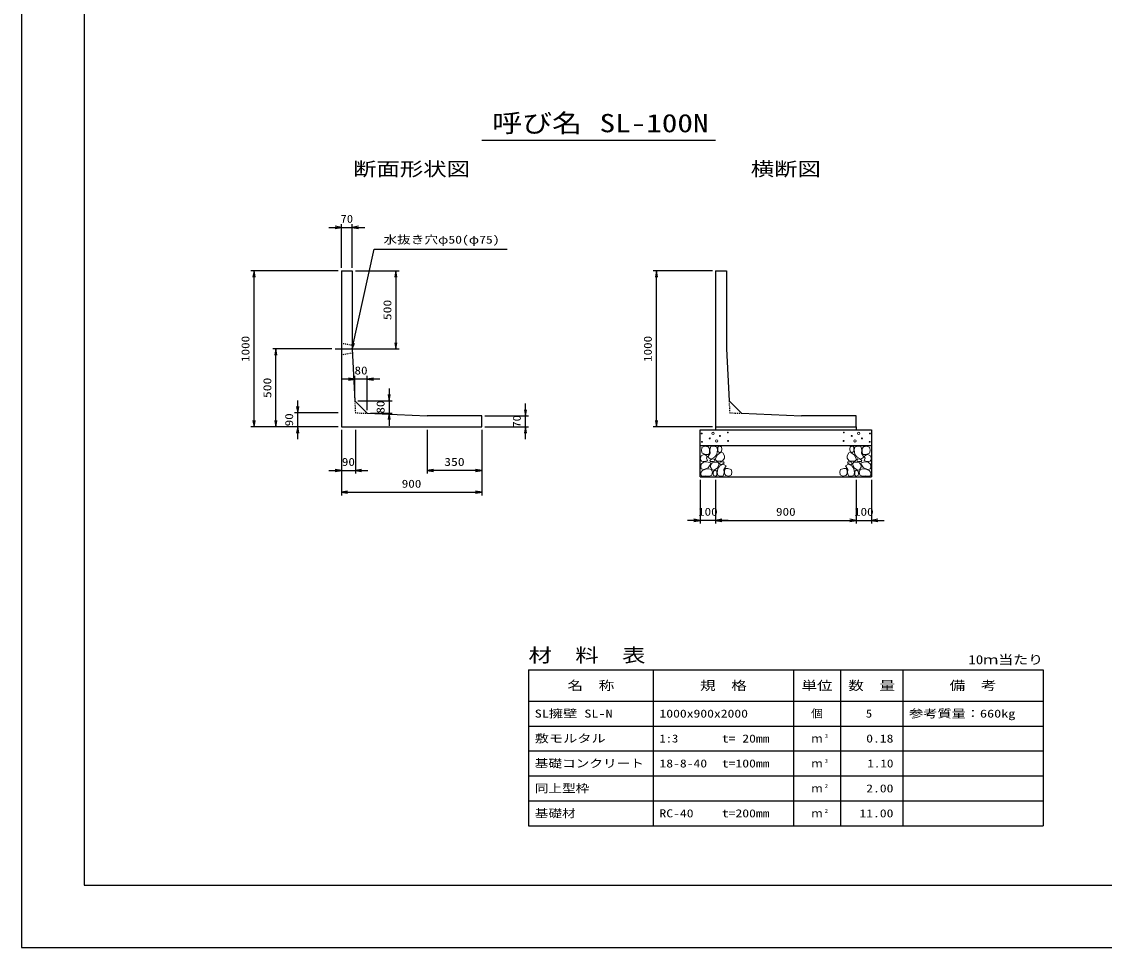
# Model space of a CAD drawing. Units: millimetres at full size. Extents: x 0 to 16820, y 0 to 11880.
# Drawn here: x 0 to 6942, y 0 to 5940 of the extents above; entities that cross this region are included whole.
import ezdxf
from ezdxf.enums import TextEntityAlignment as Align

# ---------------------------------------------------------------- set-up
doc = ezdxf.new("R2010")
doc.units = ezdxf.units.MM
doc.linetypes.add('CHAIN', pattern=[18.5, 12, -1.5, 3.5, -1.5])
doc.linetypes.add('DASHED_SPACED', pattern=[12, 6, -6])
for name, color, linetype, lineweight in [('D-BMK', 2, 'CHAIN', 25), ('D-DCR-HCHn', 4, 'Continuous', 9), ('D-MTR-FRAM', 7, 'Continuous', 25), ('D-MTR-LINE', 7, 'Continuous', 25), ('D-STR-DIM', 7, 'Continuous', 25), ('D-STR-STRn', 1, 'Continuous', 25), ('D-STR-TXT', 7, 'Continuous', 25), ('D-TTL', 2, 'Continuous', 25), ('D-TTL-TXT', 7, 'Continuous', 25)]:
    doc.layers.add(name, color=color, linetype=linetype, lineweight=lineweight)
doc.layers.add('D-MTR', color=7, linetype='Continuous')
doc.layers.add('D-MTR-TXT', color=7, linetype='Continuous')
doc.styles.add('ＭＳ ゴシック', font='')
doc.styles.get('ＭＳ ゴシック').set_extended_font_data('MS Gothic')

# ---------------------------------------------------------------- blocks, each defined once
blk = doc.blocks.new('open_arrow')
at = {"color": 0, "linetype": 'Continuous', "lineweight": -2}
blk.add_lwpolyline([(7.5, 1.25), (0, 0), (7.5, -1.25)], dxfattribs=at)

msp = doc.modelspace()

# ---------------------------------------------------------------- linework, layer by layer
at = {"layer": 'D-BMK'}
msp.add_line((2010, 3840), (2160, 3840), dxfattribs=at)
at = {"layer": 'D-DCR-HCHn'}
for points in [[(4401.198, 3211.594), (4380.395, 3216.217), (4361.904, 3206.971), (4359.592, 3186.168), (4364.215, 3169.988), (4387.33, 3163.053), (4403.51, 3163.053), (4410.444, 3174.611), (4410.444, 3200.037)], [(4419.69, 3213.906), (4412.756, 3193.102), (4415.067, 3169.988), (4398.887, 3144.562), (4419.69, 3133.005), (4442.805, 3144.562), (4456.673, 3163.053), (4461.296, 3193.102), (4456.673, 3209.283), (4442.805, 3216.217)], [(4463.608, 3209.283), (4463.608, 3181.545), (4475.165, 3174.611), (4486.722, 3181.545), (4489.034, 3197.725), (4486.722, 3211.594), (4470.542, 3216.217)], [(5336.392, 3209.283), (5336.392, 3181.545), (5324.835, 3174.611), (5313.278, 3181.545), (5310.966, 3197.725), (5313.278, 3211.594), (5329.458, 3216.217)], [(5380.31, 3213.906), (5387.244, 3193.102), (5384.933, 3169.988), (5401.113, 3144.562), (5380.31, 3133.005), (5357.195, 3144.562), (5343.327, 3163.053), (5338.704, 3193.102), (5343.327, 3209.283), (5357.195, 3216.217)], [(5398.802, 3211.594), (5419.605, 3216.217), (5438.096, 3206.971), (5440.408, 3186.168), (5435.785, 3169.988), (5412.67, 3163.053), (5396.49, 3163.053), (5389.556, 3174.611), (5389.556, 3200.037)], [(4357.281, 3153.808), (4350.346, 3133.005), (4359.592, 3119.136), (4382.707, 3116.824), (4398.488, 3123.599), (4391.952, 3139.939), (4396.575, 3149.185), (4387.33, 3158.431), (4373.461, 3163.053)], [(4424.313, 3133.005), (4412.756, 3123.759), (4417.379, 3116.824), (4433.559, 3116.824), (4440.493, 3119.136), (4445.116, 3128.382), (4438.182, 3135.316)], [(4458.985, 3158.431), (4447.427, 3130.693), (4456.673, 3119.136), (4484.411, 3119.136), (4495.968, 3123.759), (4507.525, 3139.939), (4507.525, 3153.808), (4495.968, 3172.299), (4482.099, 3174.611)], [(5341.015, 3158.431), (5352.573, 3130.693), (5343.327, 3119.136), (5315.589, 3119.136), (5304.032, 3123.759), (5292.475, 3139.939), (5292.475, 3153.808), (5304.032, 3172.299), (5317.901, 3174.611)], [(5375.687, 3133.005), (5387.244, 3123.759), (5382.621, 3116.824), (5366.441, 3116.824), (5359.507, 3119.136), (5354.884, 3128.382), (5361.818, 3135.316)], [(5442.719, 3153.808), (5449.654, 3133.005), (5440.408, 3119.136), (5417.293, 3116.824), (5401.512, 3123.599), (5408.048, 3139.939), (5403.425, 3149.185), (5412.67, 3158.431), (5426.539, 3163.053)], [(4401.155, 3077.009), (4418.277, 3102.692), (4416.137, 3109.112), (4392.594, 3115.533), (4371.192, 3113.393), (4356.21, 3100.551), (4354.07, 3085.57), (4356.21, 3070.588), (4373.332, 3066.308)], [(4409.716, 3023.503), (4424.698, 3029.923), (4428.978, 3051.326), (4420.417, 3066.308), (4405.435, 3070.588), (4386.173, 3068.448), (4364.771, 3059.887), (4354.07, 3047.045), (4354.07, 3032.064), (4360.49, 3023.503), (4386.173, 3025.643)], [(4461.082, 3077.009), (4471.783, 3102.692), (4463.222, 3113.393), (4437.539, 3113.393), (4426.838, 3109.112), (4416.137, 3094.131), (4416.137, 3081.289), (4426.838, 3064.167), (4439.679, 3062.027)], [(4456.801, 3029.923), (4456.801, 3055.606), (4446.1, 3062.027), (4435.399, 3055.606), (4433.259, 3040.625), (4435.399, 3027.783), (4450.381, 3023.503)], [(4497.466, 3025.643), (4503.886, 3044.905), (4501.746, 3066.308), (4516.728, 3089.85), (4497.466, 3100.551), (4476.063, 3089.85), (4463.222, 3072.728), (4458.941, 3044.905), (4463.222, 3029.923), (4476.063, 3023.503)], [(4493.185, 3100.551), (4503.886, 3109.112), (4499.606, 3115.533), (4484.624, 3115.533), (4478.204, 3113.393), (4473.923, 3104.832), (4480.344, 3098.411)], [(4514.588, 3027.783), (4533.85, 3023.503), (4550.972, 3032.064), (4553.112, 3051.326), (4548.831, 3066.308), (4527.429, 3072.728), (4512.447, 3072.728), (4506.027, 3062.027), (4506.027, 3038.484)], [(5285.412, 3027.783), (5266.15, 3023.503), (5249.028, 3032.064), (5246.888, 3051.326), (5251.169, 3066.308), (5272.571, 3072.728), (5287.553, 3072.728), (5293.973, 3062.027), (5293.973, 3038.484)], [(5302.534, 3025.643), (5296.114, 3044.905), (5298.254, 3066.308), (5283.272, 3089.85), (5302.534, 3100.551), (5323.937, 3089.85), (5336.778, 3072.728), (5341.059, 3044.905), (5336.778, 3029.923), (5323.937, 3023.503)], [(5306.815, 3100.551), (5296.114, 3109.112), (5300.394, 3115.533), (5315.376, 3115.533), (5321.796, 3113.393), (5326.077, 3104.832), (5319.656, 3098.411)], [(5338.918, 3077.009), (5328.217, 3102.692), (5336.778, 3113.393), (5362.461, 3113.393), (5373.162, 3109.112), (5383.863, 3094.131), (5383.863, 3081.289), (5373.162, 3064.167), (5360.321, 3062.027)], [(5343.199, 3029.923), (5343.199, 3055.606), (5353.9, 3062.027), (5364.601, 3055.606), (5366.741, 3040.625), (5364.601, 3027.783), (5349.619, 3023.503)], [(5390.284, 3023.503), (5375.302, 3029.923), (5371.022, 3051.326), (5379.583, 3066.308), (5394.565, 3070.588), (5413.827, 3068.448), (5435.229, 3059.887), (5445.93, 3047.045), (5445.93, 3032.064), (5439.51, 3023.503), (5413.827, 3025.643)], [(5398.845, 3077.009), (5381.723, 3102.692), (5383.863, 3109.112), (5407.406, 3115.533), (5428.808, 3113.393), (5443.79, 3100.551), (5445.93, 3085.57), (5443.79, 3070.588), (5426.668, 3066.308)]]:
    msp.add_lwpolyline(points, close=True, dxfattribs=at)
for centre, radius in [((4360.727, 3297.43), 3), ((4412.292, 3265.761), 3), ((4433.336, 3297.43), 7.5), ((4477.708, 3281.639), 3), ((4528.131, 3303.481), 3), ((5271.869, 3303.481), 3), ((5322.292, 3281.639), 3), ((5366.664, 3297.43), 7.5), ((5387.708, 3265.761), 3), ((5439.273, 3297.43), 3), ((4361.869, 3243.919), 3), ((4456.664, 3249.97), 7.5), ((4529.273, 3249.97), 3), ((5270.727, 3249.97), 3), ((5343.336, 3249.97), 7.5), ((5438.131, 3243.919), 3)]:
    msp.add_circle(centre, radius, dxfattribs=at)
at = {"layer": 'D-MTR-FRAM'}
for p, q in [((3250, 1780), (6550, 1780)), ((3250, 1780), (3250, 780)), ((6550, 1780), (6550, 780)), ((3250, 780), (6550, 780))]:
    msp.add_line(p, q, dxfattribs=at)
at = {"layer": 'D-MTR-LINE'}
for p, q in [((4050, 1780), (4050, 780)), ((4950, 1780), (4950, 780)), ((5250, 1780), (5250, 780)), ((5650, 1780), (5650, 780)), ((3250, 1580), (6550, 1580)), ((3250, 1420), (6550, 1420)), ((3250, 1260), (6550, 1260)), ((3250, 1100), (6550, 1100)), ((3250, 940), (6550, 940))]:
    msp.add_line(p, q, dxfattribs=at)
at = {"layer": 'D-STR-DIM'}
for p, q in [((1970, 4620), (2200, 4620)), ((2050, 4360), (2050, 4640)), ((2120, 4360), (2120, 4640)), ((2030, 4340), (1470, 4340)), ((1490, 3340), (1490, 4340)), ((2140, 4340), (2420, 4340)), ((2400, 4340), (2400, 3840)), ((4430, 4340), (4050, 4340)), ((4070, 3340), (4070, 4340)), ((1990, 3840), (1610, 3840)), ((1630, 3340), (1630, 3840)), ((2140, 3840), (2420, 3840)), ((2296.259, 3646.684), (2056.259, 3646.684)), ((2136.259, 3526.684), (2136.259, 3666.684)), ((2216.259, 3446.684), (2216.259, 3666.684)), ((2356.259, 3586.684), (2356.259, 3346.684)), ((1770, 3260), (1770, 3510)), ((2156.259, 3506.684), (2376.259, 3506.684)), ((3230, 3260), (3230, 3490)), ((2030, 3430), (1750, 3430)), ((2236.259, 3426.684), (2376.259, 3426.684)), ((2970, 3410), (3250, 3410)), ((2030, 3340), (1470, 3340)), ((2030, 3340), (1610, 3340)), ((2030, 3340), (1750, 3340)), ((2970, 3340), (3250, 3340)), ((4430, 3340), (4050, 3340)), ((2050, 3320), (2050, 3040)), ((2050, 3320), (2050, 2900)), ((2140, 3320), (2140, 3040)), ((2600, 3320), (2600, 3040)), ((2950, 3320), (2950, 2900)), ((2950, 3320), (2950, 3040)), ((1970, 3060), (2220, 3060)), ((2950, 3060), (2600, 3060)), ((4350, 3000), (4350, 2720)), ((4450, 3000), (4450, 2720)), ((4450, 3000), (4450, 2720)), ((5350, 3000), (5350, 2720)), ((5350, 3000), (5350, 2720)), ((5450, 3000), (5450, 2720)), ((2050, 2920), (2950, 2920)), ((4530, 2740), (4270, 2740)), ((4450, 2740), (5350, 2740)), ((5270, 2740), (5530, 2740))]:
    msp.add_line(p, q, dxfattribs=at)
at = {"layer": 'D-STR-STRn'}
for p, q in [((2050, 4340), (2120, 4340)), ((2050, 4340), (2050, 3340)), ((2120, 4340), (2120, 3840)), ((4450, 4340), (4520, 4340)), ((4450, 4340), (4450, 3340)), ((4520, 4340), (4520, 3840)), ((2120, 3840), (2136.259, 3506.684)), ((4520, 3840), (4536.259, 3506.684)), ((2216.259, 3426.684), (2136.259, 3506.684)), ((4616.259, 3426.684), (4536.259, 3506.684)), ((2216.259, 3426.684), (2600, 3410)), ((2950, 3410), (2600, 3410)), ((2950, 3340), (2950, 3410)), ((4616.259, 3426.684), (5000, 3410)), ((5350, 3410), (5000, 3410)), ((5350, 3340), (5350, 3410)), ((2050, 3340), (2950, 3340)), ((4450, 3340), (5350, 3340)), ((4450, 3340), (4450, 3320)), ((5350, 3340), (5350, 3320)), ((4350, 3020), (4350, 3320)), ((4350, 3320), (5450, 3320)), ((5450, 3320), (5450, 3020)), ((4350, 3220), (5450, 3220)), ((4350, 3020), (5450, 3020))]:
    msp.add_line(p, q, dxfattribs=at)
at = {"layer": 'D-STR-STRn', "linetype": 'DASHED_SPACED'}
for p, q in [((2050, 3877.5), (2120, 3865)), ((2050, 3802.5), (2121.22, 3815))]:
    msp.add_line(p, q, dxfattribs=at)
at = {"layer": 'D-STR-STRn', "color": 2, "linetype": 'DASHED_SPACED'}
for p, q in [((2136.259, 3506.684), (2140, 3430)), ((4536.259, 3506.684), (4540, 3430)), ((2140, 3430), (2216.259, 3426.684)), ((4540, 3430), (4616.259, 3426.684))]:
    msp.add_line(p, q, dxfattribs=at)
at = {"layer": 'D-STR-TXT'}
msp.add_lwpolyline([(2120, 3840), (2260, 4480), (2300, 4480), (3113.096, 4480)], dxfattribs=at)
at = {"layer": 'D-TTL'}
for points in [[(0, 0), (16820, 0), (16820, 11880), (0, 11880)], [(400, 400), (16420, 400), (16420, 11480), (400, 11480)]]:
    msp.add_lwpolyline(points, close=True, dxfattribs=at)
at = {"layer": 'D-TTL-TXT'}
msp.add_line((2950, 5180), (4450, 5180), dxfattribs=at)

# ---------------------------------------------------------------- block references
at = {"layer": 'D-STR-DIM', "xscale": 5.33, "yscale": 5.33}
for p, rotation in [((2050, 4620), 180), ((1490, 4340), 270), ((2400, 4340), 270), ((4070, 4340), 270), ((1630, 3840), 270), ((2400, 3840), 90), ((2136.259, 3646.684), 180), ((2356.259, 3506.684), 90), ((1770, 3430), 90), ((2356.259, 3426.684), 270), ((3230, 3410), 90), ((1490, 3340), 90), ((1630, 3340), 90), ((1770, 3340), 270), ((3230, 3340), 270), ((4070, 3340), 90), ((2050, 3060), 180), ((2950, 3060), 180), ((2950, 2920), 180), ((4350, 2740), 180), ((5350, 2740), 180), ((5350, 2740), 180)]:
    msp.add_blockref('open_arrow', p, dxfattribs=dict(at, rotation=rotation))
for p in [(2120, 4620), (2216.259, 3646.684), (2140, 3060), (2600, 3060), (2050, 2920), (4450, 2740), (4450, 2740), (5450, 2740)]:
    msp.add_blockref('open_arrow', p, dxfattribs=at)
at = {"layer": 'D-STR-TXT', "xscale": 5.33, "yscale": 5.33, "rotation": 77.7}
msp.add_blockref('open_arrow', (2120, 3840), dxfattribs=at)

# ---------------------------------------------------------------- texts
at = {"layer": 'D-MTR', "style": 'ＭＳ ゴシック', "width": 1.25}
msp.add_text('材\u3000料\u3000表', height=87.98, dxfattribs=at).set_placement((3250, 1804), align=Align.BOTTOM_LEFT)
at = {"layer": 'D-MTR', "style": 'ＭＳ ゴシック', "width": 1.2}
msp.add_text('10ｍ当たり', height=58.65, dxfattribs=at).set_placement((6550, 1799.333), align=Align.BOTTOM_RIGHT)
at = {"layer": 'D-MTR-TXT', "style": 'ＭＳ ゴシック'}
for s, height, width, p in [('名\u3000称', 58.65, 1.25, (3650, 1680)), ('規\u3000格', 58.65, 1.25, (4500, 1680)), ('単位', 58.65, 1.25, (5100, 1680)), ('数\u3000量', 58.65, 1.25, (5450, 1680)), ('備\u3000考', 58.65, 1.25, (6100, 1680)), ('個', 51.32, 1.1, (5100, 1500))]:
    msp.add_text(s, height=height, dxfattribs=dict(at, width=width)).set_placement(p, align=Align.MIDDLE_CENTER)
for s, width, p in [('SL擁壁 SL-N', 1.3, (3290, 1500)), ('参考質量：660kg', 1.3, (5690, 1500)), ('1000x900x2000', 1.25, (4090, 1500)), ('敷モルタル', 1.3, (3290, 1340)), ('1:3', 1.15, (4090, 1340)), ('t= 20mm', 1.25, (4490, 1340)), ('基礎コンクリート', 1.25, (3290, 1180)), ('18-8-40', 1.25, (4090, 1180)), ('t=100mm', 1.25, (4490, 1180)), ('同上型枠', 1.25, (3290, 1020)), ('基礎材', 1.25, (3290, 860)), ('RC-40', 1.25, (4090, 860)), ('t=200mm', 1.25, (4490, 860))]:
    msp.add_text(s, height=51.32, dxfattribs=dict(at, width=width)).set_placement(p, align=Align.MIDDLE_LEFT)
for s, width, p in [('5', 1.15, (5453.553, 1500)), ('0.18', 1.25, (5590, 1340)), ('1.10', 1.2, (5590, 1180)), ('2.00', 1.25, (5590, 1020)), ('11.00', 1.25, (5590, 860))]:
    msp.add_text(s, height=51.32, dxfattribs=dict(at, width=width)).set_placement(p, align=Align.MIDDLE_RIGHT)
for p in [(5100, 1340), (5100, 1180), (5100, 1020), (5100, 860)]:
    msp.add_text('ｍ', height=51.32, dxfattribs=at).set_placement(p, align=Align.MIDDLE_CENTER)
at = {"layer": 'D-MTR-TXT', "style": 'ＭＳ ゴシック', "width": 1.15}
for s, p in [('3', (5150, 1335.333)), ('3', (5150, 1175.333)), ('2', (5150, 1015.333)), ('2', (5150, 855.333))]:
    msp.add_text(s, height=25.66, dxfattribs=at).set_placement(p, align=Align.BOTTOM_LEFT)
at = {"layer": 'D-STR-DIM', "style": 'ＭＳ ゴシック'}
for s, width, p in [('70', 1.15, (2085, 4675)), ('80', 1.2, (2176.259, 3701.684)), ('90', 1.2, (2095, 3115)), ('350', 1.25, (2775, 3115)), ('900', 1.2, (2500, 2975)), ('100', 1.2, (4400, 2795)), ('900', 1.2, (4900, 2795)), ('100', 1.2, (5400, 2795))]:
    msp.add_text(s, height=51.32, dxfattribs=dict(at, width=width)).set_placement(p, align=Align.MIDDLE_CENTER)
for s, width, p in [('500', 1.25, (2345, 4090)), ('1000', 1.2, (1435, 3840)), ('1000', 1.2, (4015, 3840)), ('500', 1.25, (1575, 3590)), ('80', 1.2, (2301.259, 3466.684)), ('90', 1.2, (1715, 3385)), ('70', 1.15, (3175, 3375))]:
    msp.add_text(s, height=51.32, rotation=90, dxfattribs=dict(at, width=width)).set_placement(p, align=Align.MIDDLE_CENTER)
at = {"layer": 'D-STR-TXT', "style": 'ＭＳ ゴシック', "width": 1.25}
msp.add_text('水抜き穴φ50(φ75)', height=51.32, dxfattribs=at).set_placement((2320, 4500), align=Align.BOTTOM_LEFT)
at = {"layer": 'D-TTL-TXT', "style": 'ＭＳ ゴシック'}
for s, height, width, p in [('呼び名', 117.3, 1.2, (3305, 5195)), ('SL-100N', 117.3, 1.25, (4055, 5195)), ('断面形状図', 87.98, 1.25, (2500, 4924)), ('横断図', 87.98, 1.25, (4900, 4924))]:
    msp.add_text(s, height=height, dxfattribs=dict(at, width=width)).set_placement(p, align=Align.BOTTOM_CENTER)

doc.saveas('drawing.dxf')
